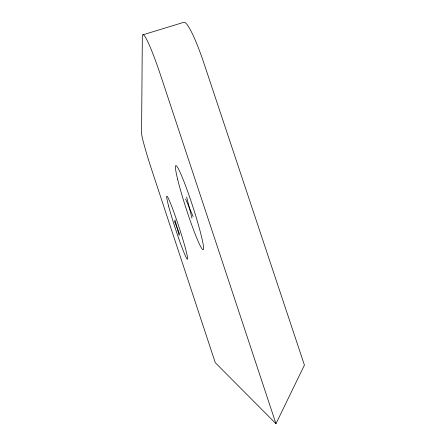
<?xml version="1.0" encoding="UTF-8"?>
<svg xmlns="http://www.w3.org/2000/svg" width="446" height="446" viewBox="0 0 446 446"><rect width="100%" height="100%" fill="white"/><g stroke="black" fill="none" stroke-linecap="round" stroke-linejoin="round"><path stroke-width="0.67" d="M275.968 423.7L161.274 77.264A57.534 4.945 72.7 0 0 142.324 37.063L141.572 133.181A35.022 1.89 72.1 0 0 151.98 170.617L215.267 362.676L275.968 423.7L304.428 365.101L204.173 63.945A57.305 7.526 73.1 0 0 183.847 22.3L142.965 34.799M185.625 199.033L193.124 216.589M174.38 220.982L179.783 234.484M174.96 219.85L179.125 235.365M186.657 197.026L191.947 218.161M168.616 206.102A33.16 1.957 71.9 0 0 186.645 258.345A33.16 1.957 71.9 0 0 176.103 218.445A33.16 1.957 71.9 0 0 168.616 206.102M177.603 179.164A44.293 3.49 72 0 0 201.954 248.745A44.293 3.49 72 0 0 188.859 194.852A44.293 3.49 72 0 0 177.603 179.164"/></g></svg>
